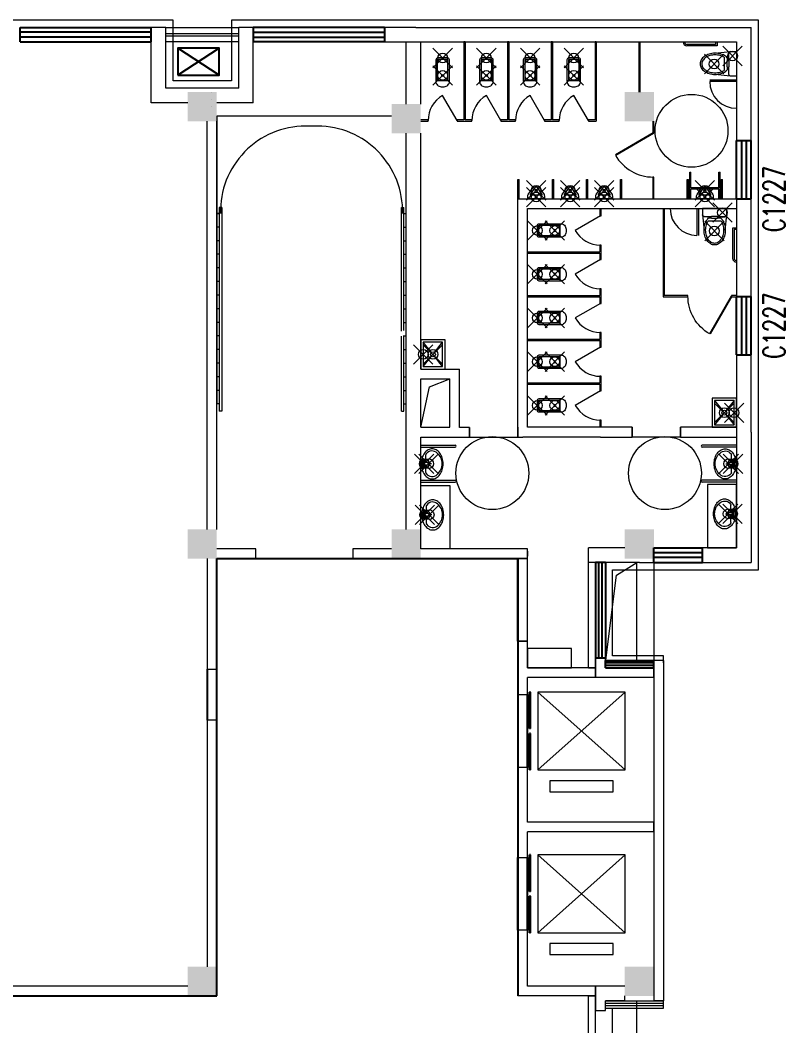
# Model space of a CAD drawing. Header units: millimetres. Extents: x -256770 to -120364, y -28508 to 286799.
# Drawn here: x -145790 to -130043, y -6042 to 14656 of the extents above; entities that cross this region are included whole.
import ezdxf

# ---------------------------------------------------------------- set-up
doc = ezdxf.new("R2010")
doc.units = ezdxf.units.MM
doc.header["$PDMODE"] = 35
doc.header["$PDSIZE"] = 200
doc.linetypes.add('DASH', pattern=[0.35, 0.25, -0.1])
for name, color, linetype, lineweight in [('-家具', 8, 'Continuous', 0), ('LATRINE', 6, 'Continuous', 5), ('LVTRY', 6, 'Continuous', 5)]:
    doc.layers.add(name, color=color, linetype=linetype, lineweight=lineweight)
for name, color, linetype in [('0-保温模板', 6, 'Continuous'), ('COLUMN', 7, 'Continuous'), ('EVTR', 2, 'Continuous'), ('PUB_HATCH', 251, 'Continuous'), ('STAIR', 36, 'Continuous'), ('WALL', 7, 'Continuous'), ('WINDOW', 16, 'Continuous'), ('WINDOW_TEXT', 7, 'Continuous'), ('保温层', 6, 'DASH'), ('格网', 90, 'Continuous')]:
    doc.layers.add(name, color=color, linetype=linetype)
doc.styles.add('_TCH_WINDOW', font='SIMPLEX', dxfattribs={"height": 3.5, "bigfont": 'GBCBIG'})

# ---------------------------------------------------------------- blocks, each defined once
blk = doc.blocks.new('0-空调')
at = {"layer": 'PUB_HATCH'}
blk.add_lwpolyline([(1401460, 742280), (1402310, 742280), (1402310, 741730), (1401460, 741730)], close=True, dxfattribs=at)
for points in [[(1402310, 742280), (1401460, 741730)], [(1402310, 741730), (1401460, 742280)]]:
    blk.add_lwpolyline(points, dxfattribs=at)
blk = doc.blocks.new('_FZH')
blk.add_solid([(-0.5, -0.5), (0.5, -0.5), (-0.5, 0.5), (0.5, 0.5)])
blk = doc.blocks.new('$TCHSYS$WIN2D')
for p, q in [((-0.5, 0.5), (0.5, 0.5)), ((-0.5, 0.5), (-0.5, -0.5)), ((0.5, 0.5), (0.5, -0.5)), ((0.5, 0.1667), (-0.5, 0.1667)), ((0.5, -0.1667), (-0.5, -0.1667)), ((-0.5, -0.5), (0.5, -0.5))]:
    blk.add_line(p, q)
blk = doc.blocks.new('$DORLIB2D$00000127')
at = {"color": 0}
for points in [[(-0.533, 0.795), (-0.533, 0.69)], [(-0.033, 0.795), (-0.533, 0.795)], [(-0.033, 0.69), (-0.533, 0.69)], [(-0.033, 0.795), (-0.033, 0.69)], [(0.533, 0.795), (0.033, 0.795)], [(0.033, 0.795), (0.033, 0.69)], [(0.533, 0.69), (0.033, 0.69)], [(0.533, 0.795), (0.533, 0.69)], [(0.5, 0.5), (-0.5, 0.5)]]:
    blk.add_lwpolyline(points, dxfattribs=at)
blk = doc.blocks.new('$lvtry$00000174')
at = {"color": 0}
for p, q in [((-179, -96), (-17, -96)), ((-14, -152), (-54, -152)), ((-52, -25), (56, -25)), ((-52, -78), (-20, -78)), ((-22, -44), (-17, -142)), ((2, -208), (2, -161)), ((58, -152), (18, -152)), ((21, -142), (26, -44)), ((21, -96), (183, -96)), ((24, -78), (56, -78))]:
    blk.add_line(p, q, dxfattribs=at)
blk.add_lwpolyline([(-123, -18, 0.084172), (-219, -66, 0.106486), (-289, -143, 0.130324), (-310, -225, 0.130324), (-289, -308, 0.106486), (-219, -385, 0.084172), (-123, -433, 0.073176), (0, -451, 0.073176), (123, -433, 0.084172), (219, -385, 0.106486), (289, -308, 0.130324), (310, -225, 0.130324), (289, -143, 0.106486), (219, -66, 0.084172), (123, -18, 0.073176), (0, 0, 0.073176), (-123, -18)], format="xyb", dxfattribs=at)
for centre, radius in [((-52, -52), 19.4), ((-52, -52), 12.6), ((56, -52), 19.4), ((56, -52), 12.6)]:
    blk.add_circle(centre, radius, dxfattribs=at)
for centre, radius, start, end in [((-114, -224), 148, 125.2171, 225.4044), ((-179, -131), 35.1, 90, 125.2171), ((-52, -52), 26.5, 90, 270), ((2, -152), 30.9, 129.8713, 50.1287), ((2, -62), 29.9, 37.4402, 142.5598), ((2, -142), 19.1, 180, 0), ((2, -152), 19.3, 163.9274, 16.0726), ((56, -52), 26.5, 270, 90), ((183, -131), 35.1, 54.7829, 90), ((118, -224), 148, 314.5956, 54.7829), ((6, -130), 300, 221.743, 269.243), ((-2, -130), 300, 270.757, 318.257)]:
    blk.add_arc(centre, radius, start, end, dxfattribs=at)
for p in [(2, -62), (2, -152)]:
    blk.add_point(p, dxfattribs=at)
blk = doc.blocks.new('$lvtry$00000191')
at = {"color": 0}
for p, q in [((-250, -50, 0), (-39, -219, 0)), ((39, -219, 0), (250, -50, 0)), ((-250, -450, 0), (-39, -281, 0)), ((39, -281, 0), (250, -450, 0))]:
    blk.add_line(p, q, dxfattribs=at)
at = {"color": 0, "elevation": 0}
for points in [[(300, -500), (300, 0), (-300, 0), (-300, -500)], [(250, -450), (250, -50), (-250, -50), (-250, -450)]]:
    blk.add_lwpolyline(points, close=True, dxfattribs=at)
at = {"color": 0}
blk.add_circle((0, -250, 0), 50, dxfattribs=at)
for p in [(0, -50, 0), (0, -250, 0)]:
    blk.add_point(p, dxfattribs=at)
blk = doc.blocks.new('$lvtry$00000200')
at = {"color": 0}
for p, q in [((-110, -40, 0), (-110, -470, 0)), ((100, -30, 0), (-100, -30, 0)), ((110, -470, 0), (110, -40, 0))]:
    blk.add_line(p, q, dxfattribs=at)
at = {"color": 0, "elevation": 0}
blk.add_lwpolyline([(100, 0), (-100, 0, 0.414214), (-140, -40), (-140, -480, 0.414214), (-30, -590), (30, -590, 0.414214), (140, -480), (140, -40, 0.414214)], format="xyb", close=True, dxfattribs=at)
blk.add_lwpolyline([(140, -470), (-140, -470)], dxfattribs=at)
at = {"color": 0}
blk.add_circle((0, -359, 0), 20, dxfattribs=at)
for centre, start, end in [((-100, -40, 0), 90, 180), ((100, -40, 0), 0, 90)]:
    blk.add_arc(centre, 10, start, end, dxfattribs=at)
for p in [(0, 0), (0, -359, 0)]:
    blk.add_point(p, dxfattribs=at)
blk = doc.blocks.new('$TCHSYS$APDOOR2D')
blk.add_line((0.5, 0), (0, 0.866))
at = {"lineweight": 13}
blk.add_arc((0.5, 0), 1, 120, 180, dxfattribs=at)
blk = doc.blocks.new('$lvtry$00000209')
at = {"color": 0}
for p, q in [((-59, -160, 0), (-218, -160, 0)), ((-126, -193, 0), (-62, -193, 0)), ((62, -193, 0), (-62, -193, 0)), ((-59, -160, 0), (62, -160, 0)), ((218, -160, 0), (62, -160, 0)), ((62, -193, 0), (125, -193, 0)), ((-135, -256, 0), (134, -256, 0))]:
    blk.add_line(p, q, dxfattribs=at)
at = {"color": 0, "elevation": 0}
blk.add_lwpolyline([(0, -748, -0.132587), (-79, -727, -0.106701), (-154, -659, -0.083134), (-200, -564, -0.071762), (-218, -443), (-250, -129), (-250, 0), (250, 0), (250, -129), (218, -442, -0.071762), (200, -563, -0.083134), (154, -658, -0.106701), (80, -727, -0.132587)], format="xyb", close=True, dxfattribs=at)
for points in [[(-250, -129, 0.414214), (-218, -160)], [(-170, -550, 0.081027), (-131, -635)]]:
    blk.add_lwpolyline(points, format="xyb", dxfattribs=at)
at = {"color": 0}
for centre, radius, start, end in [((41, -365, 0), 240, 134.1184, 144.6545), ((-42, -365, 0), 240, 35.5098, 45.9225), ((218, -129, 0), 31.2, 270, 0), ((211, -442, 0), 429, 163.6636, 180.0821), ((107, -412, 0), 321, 144.6545, 163.6636), ((211, -442, 0), 396, 164.3086, 180.0965), ((107, -413, 0), 288, 146.9538, 164.3086), ((-107, -413, 0), 288, 15.8843, 33.1317), ((-107, -412, 0), 321, 16.5006, 35.5098), ((-211, -443, 0), 396, 0.0965, 15.8843), ((-211, -443, 0), 429, 0.0821, 16.5006), ((211, -442, 0), 396, 180.0965, 195.8843), ((-107, -472, 0), 288, 325.779, 344.3086), ((-211, -443, 0), 396, 344.3086, 0.0965), ((42, -516, 0), 209, 214.4139, 238.8464), ((0, -585, 0), 129, 238.8464, 270.0965), ((0, -585, 0), 129, 270.0965, 301.3466), ((-41, -517, 0), 209, 301.3466, 325.779)]:
    blk.add_arc(centre, radius, start, end, dxfattribs=at)
for p in [(-161, -81, 0), (4, -460, 0)]:
    blk.add_point(p, dxfattribs=at)
blk = doc.blocks.new('$lvtry$00000220')
at = {"color": 0}
for p, q in [((-124, -91, 0), (-43, -216, 0)), ((-116, -76, 0), (116, -76, 0)), ((43, -216, 0), (124, -91, 0))]:
    blk.add_line(p, q, dxfattribs=at)
at = {"color": 0, "elevation": 0}
blk.add_lwpolyline([(69, -231, -0.57735), (-69, -231), (-162, -88, -0.145378), (-170, -61), (-170, 0), (170, 0), (170, -61, -0.145378), (162, -88)], format="xyb", close=True, dxfattribs=at)
at = {"color": 0}
for centre, radius in [((0, -177, 0), 20), ((0, -38, 0), 17.7)]:
    blk.add_circle(centre, radius, dxfattribs=at)
for centre, radius, start, end in [((-116, -86, 0), 10, 90, 213.0863), ((116, -86, 0), 10, 326.9137, 90), ((0, -191, 0), 50, 210, 330)]:
    blk.add_arc(centre, radius, start, end, dxfattribs=at)
for p in [(0, -38, 0), (0, -177, 0)]:
    blk.add_point(p, dxfattribs=at)

msp = doc.modelspace()

# ---------------------------------------------------------------- linework, layer by layer
at = {"layer": '-家具', "linetype": 'ByBlock', "lineweight": 15}
for points in [[(-137540, 6276), (-137358, 7109), (-136940, 7276)], [(-133740, 1426), (-133513, 3232), (-133090, 3496)]]:
    msp.add_lwpolyline(points, dxfattribs=at)
at = {"layer": '0-保温模板', "linetype": 'ByBlock', "lineweight": 15}
msp.add_lwpolyline([(-133340, -5524), (-132740, -5524)], dxfattribs=at)
at = {"layer": 'EVTR', "color": 6, "linetype": 'ByBlock', "lineweight": 15}
for p, q in [((-133330, 826), (-135130, 826)), ((-135130, 826), (-135130, -774)), ((-133330, -774), (-135130, 826)), ((-133330, 826), (-135130, -774)), ((-133330, -774), (-133330, 826)), ((-135130, -774), (-133330, -774)), ((-133580, -999), (-134880, -999)), ((-134880, -999), (-134880, -1224)), ((-133580, -1224), (-133580, -999)), ((-134880, -1224), (-133580, -1224)), ((-133330, -2524), (-135130, -2524)), ((-135130, -2524), (-135130, -4124)), ((-133330, -4124), (-135130, -2524)), ((-133330, -2524), (-135130, -4124)), ((-133330, -4124), (-133330, -2524)), ((-135130, -4124), (-133330, -4124)), ((-133580, -4349), (-134880, -4349)), ((-134880, -4349), (-134880, -4574)), ((-133580, -4574), (-133580, -4349)), ((-134880, -4574), (-133580, -4574))]:
    msp.add_line(p, q, dxfattribs=at)
at = {"layer": 'LATRINE', "linetype": 'ByBlock', "lineweight": 15}
for p, q in [((-136653, 14206), (-136653, 12601)), ((-136628, 14206), (-136653, 14206)), ((-136628, 14206), (-136628, 12601)), ((-135753, 14206), (-135753, 12601)), ((-135728, 14206), (-135753, 14206)), ((-135728, 14206), (-135728, 12601)), ((-134853, 14206), (-134853, 12601)), ((-134828, 14206), (-134853, 14206)), ((-134828, 14206), (-134828, 12601)), ((-133953, 14206), (-133953, 12601)), ((-133928, 14206), (-133953, 14206)), ((-133928, 14206), (-133928, 12576)), ((-133053, 14206), (-133053, 13176)), ((-133028, 14206), (-133028, 13176)), ((-131470, 14156), (-132060, 14156)), ((-131440, 14126), (-132060, 14126)), ((-131470, 14206), (-131470, 14156)), ((-131440, 14206), (-131440, 14126)), ((-137390, 12601), (-137540, 12601)), ((-137540, 12576), (-137390, 12576)), ((-137390, 12576), (-137390, 12601)), ((-136653, 12601), (-136790, 12601)), ((-136790, 12601), (-136790, 12576)), ((-136790, 12576), (-136640, 12576)), ((-136640, 12576), (-136490, 12576)), ((-136490, 12601), (-136628, 12601)), ((-136490, 12576), (-136490, 12601)), ((-135753, 12601), (-135890, 12601)), ((-135890, 12601), (-135890, 12576)), ((-135890, 12576), (-135740, 12576)), ((-135740, 12576), (-135590, 12576)), ((-135590, 12601), (-135728, 12601)), ((-135590, 12576), (-135590, 12601)), ((-134853, 12601), (-134990, 12601)), ((-134990, 12601), (-134990, 12576)), ((-134990, 12576), (-134840, 12576)), ((-134840, 12576), (-134690, 12576)), ((-134690, 12601), (-134828, 12601)), ((-134690, 12576), (-134690, 12601)), ((-133953, 12601), (-134090, 12601)), ((-134090, 12601), (-134090, 12576)), ((-134090, 12576), (-133928, 12576)), ((-132765, 12576), (-132765, 12326)), ((-132740, 12326), (-132740, 12576)), ((-132765, 12326), (-132740, 12326)), ((-132740, 11426), (-132765, 11426)), ((-132765, 11426), (-132765, 10976)), ((-132740, 10976), (-132740, 11426)), ((-132003, 11188), (-132003, 11526)), ((-132003, 11526), (-131978, 11526)), ((-131978, 11201), (-131978, 11526)), ((-131403, 11201), (-131403, 11526)), ((-131403, 11526), (-131378, 11526)), ((-131378, 11188), (-131378, 11526)), ((-135540, 10976), (-135540, 11376)), ((-135540, 11376), (-135515, 11376)), ((-135515, 10976), (-135515, 11376)), ((-134828, 10976), (-134828, 11376)), ((-134828, 11376), (-134803, 11376)), ((-134803, 10976), (-134803, 11376)), ((-134128, 10976), (-134128, 11376)), ((-134128, 11376), (-134103, 11376)), ((-134103, 10976), (-134103, 11376)), ((-133428, 10976), (-133428, 11376)), ((-133428, 11376), (-133403, 11376)), ((-133403, 10976), (-133403, 11376)), ((-132053, 10976), (-132053, 11376)), ((-132053, 11376), (-132028, 11376)), ((-132028, 10976), (-132028, 11376)), ((-132003, 10976), (-132003, 11188)), ((-131403, 11201), (-131978, 11201)), ((-131378, 10976), (-131378, 11188)), ((-131353, 10976), (-131353, 11376)), ((-131353, 11376), (-131328, 11376)), ((-131328, 10976), (-131328, 11376)), ((-135540, 10976), (-135515, 10976)), ((-134828, 10976), (-134803, 10976)), ((-134128, 10976), (-134103, 10976)), ((-133428, 10976), (-133403, 10976)), ((-132053, 10976), (-132028, 10976)), ((-132003, 10976), (-131978, 10976)), ((-131403, 11176), (-131978, 11176)), ((-131978, 10976), (-131978, 11176)), ((-131403, 10976), (-131403, 11176)), ((-131403, 10976), (-131378, 10976)), ((-131353, 10976), (-131328, 10976)), ((-133853, 10776), (-133853, 10626)), ((-133828, 10626), (-133828, 10776)), ((-132553, 10776), (-132553, 8964)), ((-132528, 10776), (-132528, 8989)), ((-133853, 10626), (-133828, 10626)), ((-131120, 10376), (-131120, 9756)), ((-131040, 10376), (-131120, 10376)), ((-131090, 10346), (-131090, 9756)), ((-131040, 10346), (-131090, 10346)), ((-133828, 10026), (-133853, 10026)), ((-133853, 10026), (-133853, 9888)), ((-133828, 9876), (-133828, 10026)), ((-135340, 9888), (-133853, 9888)), ((-135340, 9888), (-135340, 9863)), ((-135340, 9863), (-133853, 9863)), ((-133853, 9863), (-133853, 9726)), ((-133828, 9726), (-133828, 9876)), ((-133853, 9726), (-133828, 9726)), ((-133828, 9126), (-133853, 9126)), ((-133853, 9126), (-133853, 8988)), ((-133828, 8976), (-133828, 9126)), ((-135340, 8988), (-133853, 8988)), ((-135340, 8988), (-135340, 8963)), ((-135340, 8963), (-133853, 8963)), ((-133853, 8963), (-133853, 8826)), ((-133828, 8826), (-133828, 8976)), ((-132553, 8964), (-132040, 8964)), ((-132040, 8989), (-132528, 8989)), ((-132040, 8964), (-132040, 8989)), ((-131040, 8989), (-131140, 8989)), ((-131140, 8989), (-131140, 8964)), ((-131140, 8964), (-131040, 8964)), ((-133853, 8826), (-133828, 8826)), ((-135340, 8088), (-133853, 8088)), ((-135340, 8088), (-135340, 8063)), ((-133828, 8226), (-133853, 8226)), ((-133853, 8226), (-133853, 8088)), ((-133828, 8076), (-133828, 8226)), ((-133828, 7926), (-133828, 8076)), ((-135340, 8063), (-133853, 8063)), ((-133853, 8063), (-133853, 7926)), ((-133853, 7926), (-133828, 7926)), ((-133828, 7326), (-133853, 7326)), ((-133853, 7326), (-133853, 7188)), ((-133828, 7176), (-133828, 7326)), ((-135340, 7188), (-133853, 7188)), ((-135340, 7188), (-135340, 7163)), ((-135340, 7163), (-133853, 7163)), ((-133853, 7163), (-133853, 7026)), ((-133828, 7026), (-133828, 7176)), ((-133853, 7026), (-133828, 7026)), ((-133828, 6426), (-133853, 6426)), ((-133853, 6426), (-133853, 6276)), ((-133828, 6276), (-133828, 6426))]:
    msp.add_line(p, q, dxfattribs=at)
for points in [[(-131040, 13421), (-131590, 13421)], [(-131040, 13391), (-131590, 13391)], [(-131855, 10776), (-131855, 10226)], [(-131825, 10776), (-131825, 10226)]]:
    msp.add_lwpolyline(points, dxfattribs=at)
for centre in [(-131965, 12378), (-136067, 5334), (-132513, 5334)]:
    msp.add_circle(centre, 750, dxfattribs=at)
for centre, radius in [((-132060, 14206), 80), ((-132060, 14206), 50), ((-131040, 13391), 550), ((-131855, 10776), 550), ((-131040, 9756), 80), ((-131040, 9756), 50)]:
    msp.add_arc(centre, radius, 180, 270, dxfattribs=at)
at = {"layer": 'LVTRY', "linetype": 'ByBlock', "lineweight": 15}
for p, q in [((-137540, 5908), (-136832, 5908)), ((-137540, 5868), (-136832, 5868)), ((-131040, 5908), (-131749, 5908)), ((-131040, 5868), (-131749, 5868)), ((-137540, 5188), (-136832, 5188)), ((-131040, 5188), (-131749, 5188)), ((-137540, 5148), (-136832, 5148)), ((-131040, 5148), (-131749, 5148))]:
    msp.add_line(p, q, dxfattribs=at)
for points in [[(-137540, 5076), (-136940, 5076), (-136940, 3776), (-137540, 3776)], [(-131040, 5096), (-131640, 5096), (-131640, 3796), (-131040, 3796)], [(-134440, 1726), (-135340, 1726), (-135340, 1326), (-134440, 1326)]]:
    msp.add_lwpolyline(points, close=True, dxfattribs=at)
for centre, start, end in [((-136832, 5888), 270, 90), ((-131749, 5888), 90, 270), ((-136832, 5168), 270, 90), ((-131749, 5168), 90, 270)]:
    msp.add_arc(centre, 20, start, end, dxfattribs=at)
at = {"layer": 'PUB_HATCH', "linetype": 'ByBlock', "lineweight": 15}
for p, q in [((-142790, 14381), (-141290, 14381)), ((-142790, 14331), (-141290, 14331))]:
    msp.add_line(p, q, dxfattribs=at)
at = {"layer": 'STAIR', "linetype": 'ByBlock', "lineweight": 15}
for p, q in [((-142790, 14506), (-141290, 14506)), ((-141290, 14206), (-142790, 14206)), ((-138140, 12676), (-141740, 12676)), ((-137840, 10676), (-137840, 12326)), ((-141640, 10801), (-141690, 10801)), ((-137940, 10801), (-137890, 10801)), ((-141690, 10676), (-141740, 10676)), ((-141740, 10676), (-141690, 10676)), ((-137890, 10676), (-137840, 10676)), ((-137890, 10676), (-137840, 10676)), ((-137840, 8280), (-137840, 10676)), ((-141690, 10396), (-141740, 10396)), ((-137890, 10396), (-137840, 10396)), ((-141690, 10116), (-141740, 10116)), ((-137890, 10116), (-137840, 10116)), ((-141690, 9836), (-141740, 9836)), ((-137890, 9836), (-137840, 9836)), ((-141690, 9556), (-141740, 9556)), ((-137890, 9556), (-137840, 9556)), ((-141690, 9276), (-141740, 9276)), ((-137890, 9276), (-137840, 9276)), ((-141690, 8996), (-141740, 8996)), ((-137890, 8996), (-137840, 8996)), ((-141690, 8716), (-141740, 8716)), ((-137890, 8716), (-137840, 8716)), ((-141690, 8436), (-141740, 8436)), ((-137890, 8436), (-137840, 8436)), ((-141690, 8156), (-141740, 8156)), ((-137890, 8156), (-137840, 8156)), ((-137840, 6756), (-137840, 8178)), ((-141690, 7876), (-141740, 7876)), ((-137890, 7876), (-137840, 7876)), ((-141690, 7596), (-141740, 7596)), ((-137890, 7596), (-137840, 7596)), ((-141690, 7316), (-141740, 7316)), ((-137890, 7316), (-137840, 7316)), ((-141690, 7036), (-141740, 7036)), ((-137890, 7036), (-137840, 7036)), ((-141690, 6756), (-141740, 6756)), ((-137890, 6756), (-137840, 6756)), ((-141640, 6606), (-141690, 6606)), ((-137940, 6606), (-137890, 6606))]:
    msp.add_line(p, q, dxfattribs=at)
at = {"layer": 'STAIR', "color": 8, "linetype": 'ByBlock', "lineweight": 15}
for p, q in [((-141740, 12676), (-141740, 10676)), ((-141690, 10801), (-141690, 6606)), ((-141640, 10801), (-141640, 6606)), ((-137940, 8258), (-137940, 10801)), ((-137890, 8269), (-137890, 10801)), ((-141740, 10676), (-141740, 6756)), ((-137940, 6606), (-137940, 8155)), ((-137890, 6606), (-137890, 8167))]:
    msp.add_line(p, q, dxfattribs=at)
msp.add_lwpolyline([(-137915, 10676, 0.420006), (-139665, 12476), (-139915, 12476, 0.420006), (-141665, 10676)], format="xyb", dxfattribs=at)
at = {"layer": 'STAIR', "linetype": 'ByBlock', "lineweight": 15}
for points in [[(-133090, 1426), (-133090, 3496)], [(-132740, 3496), (-132740, 1426)], [(-133090, -7724), (-133090, -5524)]]:
    msp.add_lwpolyline(points, dxfattribs=at)
at = {"layer": 'WALL', "color": 6, "linetype": 'ByBlock', "lineweight": 15}
for p, q in [((-142790, 14506), (-143090, 14506)), ((-143090, 14506), (-143090, 14206)), ((-142790, 13256), (-142790, 14506)), ((-141290, 13256), (-141290, 14506)), ((-140990, 14506), (-141290, 14506)), ((-140990, 14206), (-140990, 14506)), ((-137640, 14506), (-138290, 14506)), ((-138290, 14506), (-138290, 14206)), ((-137640, 14506), (-133040, 14506)), ((-133040, 14506), (-130740, 14506)), ((-130740, 12176), (-130740, 14506)), ((-143090, 12956), (-143090, 14206)), ((-140990, 12956), (-140990, 14206)), ((-138290, 14206), (-137640, 14206)), ((-137840, 12926), (-137840, 14206)), ((-137640, 14206), (-133040, 14206)), ((-137540, 12926), (-137540, 14206)), ((-133040, 14206), (-131040, 14206)), ((-131040, 14206), (-131040, 12176)), ((-142040, 13256), (-142790, 13256)), ((-141290, 13256), (-142040, 13256)), ((-142340, 12956), (-143090, 12956)), ((-140990, 12956), (-141740, 12956)), ((-141940, 4176), (-141940, 12576)), ((-141740, 4176), (-141740, 12576)), ((-137840, 7376), (-137840, 12326)), ((-137540, 7476), (-137540, 12326)), ((-135540, 6276), (-135540, 10976)), ((-135540, 10976), (-133840, 10976)), ((-133840, 10976), (-132753, 10976)), ((-132753, 10976), (-132540, 10976)), ((-132540, 10976), (-131040, 10976)), ((-131040, 10976), (-131040, 8976)), ((-130740, 8976), (-130740, 10976)), ((-135340, 6276), (-135340, 10776)), ((-135340, 10776), (-133840, 10776)), ((-133840, 10776), (-132753, 10776)), ((-132753, 10776), (-132540, 10776)), ((-132540, 10776), (-131040, 10776)), ((-131040, 7766), (-131040, 6176)), ((-130740, 6176), (-130740, 7766)), ((-137540, 7476), (-136740, 7476)), ((-136740, 6275), (-136740, 7476)), ((-137840, 6176), (-137840, 7376)), ((-137540, 7276), (-136940, 7276)), ((-137540, 6276), (-137540, 7276)), ((-136940, 6276), (-136940, 7276)), ((-137540, 6276), (-136940, 6276)), ((-136540, 6275), (-136740, 6275)), ((-133840, 6276), (-135340, 6276)), ((-133190, 6276), (-133840, 6276)), ((-131040, 6276), (-132190, 6276)), ((-137840, 4176), (-137840, 6176)), ((-137540, 4176), (-137540, 6076)), ((-137540, 6076), (-136840, 6076)), ((-136840, 6075), (-136540, 6075)), ((-135540, 6076), (-135440, 6076)), ((-133840, 6076), (-135440, 6076)), ((-133840, 6076), (-133190, 6076)), ((-132190, 6076), (-131040, 6076)), ((-131040, 6176), (-131040, 3796)), ((-130740, 6176), (-130740, 3496)), ((-140940, 3776), (-141740, 3776)), ((-138140, 3776), (-138940, 3776)), ((-138940, 3776), (-138940, 3576)), ((-135340, 3776), (-137540, 3776)), ((-135340, 3576), (-135340, 3776)), ((-133840, 3796), (-134090, 3796)), ((-134090, 3496), (-134090, 3796)), ((-133340, 3796), (-133840, 3796)), ((-131040, 3796), (-131740, 3796)), ((-141940, 3576), (-141936, 1302)), ((-141740, 3576), (-140940, 3576)), ((-141736, 1302), (-141740, 3576)), ((-138940, 3576), (-137640, 3576)), ((-135540, 3576), (-137640, 3576)), ((-134090, 1326), (-134090, 3496)), ((-133940, 3496), (-134090, 3496)), ((-133940, 1326), (-133940, 3496)), ((-133040, 3496), (-133740, 3496)), ((-133040, 3496), (-132740, 3496)), ((-131740, 3496), (-130740, 3496)), ((-135340, 1326), (-135340, 1876)), ((-141936, 1302), (-141736, 1302)), ((-133940, 1326), (-135340, 1326)), ((-133940, 1126), (-133940, 1326)), ((-133940, 1126), (-135340, 1126)), ((-135340, 776), (-135340, 1126)), ((-132740, 1126), (-133940, 1126)), ((-135540, 776), (-135340, 776)), ((-141937, 249), (-141940, -4824)), ((-141740, -4824), (-141737, 249)), ((-135340, -724), (-135540, -724)), ((-135540, -724), (-135540, -1949)), ((-135340, -1849), (-135340, -724)), ((-132740, -1849), (-135340, -1849)), ((-132740, -2049), (-132740, -1849)), ((-135540, -1949), (-135540, -2574)), ((-132740, -2049), (-135340, -2049)), ((-135340, -2574), (-135340, -2049)), ((-135540, -2574), (-135340, -2574)), ((-135340, -4074), (-135540, -4074)), ((-135540, -4074), (-135540, -5424)), ((-135340, -5224), (-135340, -4074)), ((-142340, -5224), (-148040, -5224)), ((-133940, -5224), (-135340, -5224)), ((-133340, -5224), (-133940, -5224)), ((-133940, -5424), (-133940, -5224)), ((-142340, -5424), (-148140, -5424)), ((-133940, -5424), (-135540, -5424)), ((-134090, -7824), (-134090, -5424)), ((-134090, -5424), (-133940, -5424)), ((-133940, -7824), (-133940, -5424)), ((-133340, -5524), (-133740, -5524)), ((-133740, -5724), (-133740, -5524)), ((-133340, -5524), (-133340, -5424)), ((-133940, -5724), (-133740, -5724))]:
    msp.add_line(p, q, dxfattribs=at)
at = {"layer": 'WALL', "linetype": 'ByBlock', "lineweight": 15}
for p, q in [((-141840, 13156), (-141840, 13156)), ((-141840, 13016), (-141840, 13016)), ((-141840, 12876), (-141840, 12876)), ((-131040, 12176), (-130740, 12176)), ((-130740, 10976), (-131040, 10976)), ((-131040, 10976), (-131040, 10776)), ((-131040, 8976), (-131040, 8966)), ((-131040, 8966), (-130740, 8966)), ((-130740, 8966), (-130740, 8976)), ((-130740, 7766), (-131040, 7766)), ((-136540, 6075), (-136540, 6275)), ((-135540, 6276), (-135540, 6076)), ((-133190, 6076), (-133190, 6276)), ((-132190, 6276), (-132190, 6076)), ((-140940, 3576), (-140940, 3776)), ((-131740, 3796), (-131740, 3496)), ((-135540, 3576), (-135340, 3576)), ((-132740, 3496), (-132740, 3576)), ((-133940, 3496), (-133740, 3496)), ((-135340, 1876), (-135540, 1876)), ((-133740, 1526), (-133940, 1526)), ((-133940, 1526), (-133940, 1126)), ((-133740, 1326), (-133740, 1526)), ((-133740, 1326), (-133740, 1476)), ((-132540, 1476), (-132740, 1476)), ((-132740, 1476), (-132740, 1326)), ((-132540, 1476), (-132540, -5524)), ((-134090, 1326), (-133940, 1326)), ((-132740, 1326), (-133740, 1326)), ((-132740, 1126), (-132740, 1326)), ((-132740, 1326), (-132740, -5524)), ((-141737, 249), (-141937, 249)), ((-133940, -5224), (-133940, -5724)), ((-132540, -5524), (-132740, -5524))]:
    msp.add_line(p, q, dxfattribs=at)
at = {"layer": 'WINDOW', "linetype": 'ByBlock', "lineweight": 15}
for p, q in [((-136540, 6275), (-136540, 6075)), ((-135540, 6076), (-135540, 6276)), ((-133190, 6276), (-133190, 6076)), ((-132190, 6076), (-132190, 6276)), ((-136540, 6075), (-135540, 6076)), ((-132190, 6076), (-133190, 6076)), ((-135340, 3726), (-135340, 3626)), ((-134090, 3626), (-134090, 3726)), ((-135340, 3576), (-135540, 3576)), ((-135340, 1876), (-135340, 3576)), ((-135540, 1876), (-135340, 1876))]:
    msp.add_line(p, q, dxfattribs=at)
for points in [[(-133740, -5524), (-132540, -5524)], [(-133740, -5574), (-132540, -5574)], [(-133740, -5624), (-132540, -5624)], [(-133740, -5674), (-132540, -5674)]]:
    msp.add_lwpolyline(points, dxfattribs=at)
at = {"layer": '保温层', "linetype": 'ByBlock', "lineweight": 15}
for points in [[(-132540, 1426), (-132540, 1576), (-133590, 1576), (-133590, 3346), (-130590, 3346), (-130590, 14656), (-141440, 14656), (-141440, 13406), (-142640, 13406), (-142640, 14656), (-150440, 14656), (-150440, 13406), (-151640, 13406), (-151640, 14656), (-159440, 14656), (-159440, 13406), (-160640, 13406), (-160640, 14656), (-168440, 14656)], [(-168440, -17074), (-160640, -17074), (-160640, -15824), (-159440, -15824), (-159440, -17074), (-151640, -17074), (-151640, -15824), (-150440, -15824), (-150440, -17074), (-142640, -17074), (-142640, -15824), (-141440, -15824), (-141440, -17074), (-133640, -17074), (-133640, -15824), (-132440, -15824), (-132440, -17074), (-130590, -17074), (-130590, -7574), (-133590, -7574), (-133590, -5674), (-132540, -5674), (-132540, -5524)]]:
    msp.add_lwpolyline(points, dxfattribs=at)
at = {"layer": '格网', "color": 3}
for p, q in [((-141740, -5424), (-141740, 3576)), ((-141740, 3576), (-135540, 3576)), ((-140940, 3576), (-138940, 3576)), ((-135540, 1876), (-135540, 3576)), ((-135540, 3576), (-135540, -5424)), ((-141936, 1302), (-141936, 249)), ((-141737, 249), (-141737, 1302)), ((-135540, -4074), (-135540, -2574)), ((-150740, -5424), (-141740, -5424))]:
    msp.add_line(p, q, dxfattribs=at)

# ---------------------------------------------------------------- block references
at = {"layer": 'COLUMN', "linetype": 'ByBlock', "lineweight": 15, "xscale": 600, "yscale": 600, "zscale": 600}
for p in [(-142040, 12876), (-133040, 12876), (-137840, 12626), (-142040, 3876), (-137840, 3876), (-133040, 3876), (-142040, -5124), (-133040, -5124)]:
    msp.add_blockref('_FZH', p, dxfattribs=at)
at = {"layer": 'LATRINE', "linetype": 'ByBlock', "lineweight": 15, "zscale": 25}
for p, xscale, yscale, rotation in [((-137090, 12588), 600, 600, 1.285107207118285e-08), ((-136190, 12588), 600, 600, 1.285107207118285e-08), ((-135290, 12588), 600, 600, 1.285107207118285e-08), ((-134390, 12588), 600, 600, 1.283995522683061e-08), ((-133840, 10326), -600, -600, 270), ((-133840, 9426), -600, -600, 270), ((-133840, 8526), -600, -600, 270), ((-133840, 7626), -600, -600, 270), ((-133840, 6726), -600, -600, 270)]:
    msp.add_blockref('$TCHSYS$APDOOR2D', p, dxfattribs=dict(at, xscale=xscale, yscale=yscale, rotation=rotation))
at = {"layer": 'LVTRY', "linetype": 'ByBlock', "lineweight": 15}
for name, p, rotation in [('$lvtry$00000200', (-137090, 13876, -400), 1.334021322268115e-08), ('$lvtry$00000200', (-136190, 13876, -400), 1.334021322268115e-08), ('$lvtry$00000200', (-135290, 13876, -400), 1.334021322268115e-08), ('$lvtry$00000200', (-134390, 13876, -400), 1.334021322268115e-08), ('$lvtry$00000220', (-135165, 10976, -400), 179.9999999933299), ('$lvtry$00000220', (-134465, 10976, -400), 179.9999999933299), ('$lvtry$00000220', (-133765, 10976, -400), 179.9999999933299), ('$lvtry$00000220', (-131690, 10976, -400), 179.9999999933299), ('$lvtry$00000191', (-137540, 7776), 90.00000001334021), ('$lvtry$00000191', (-131040, 6576), 270.0000000133402), ('$lvtry$00000174', (-137531, 5524), 90.00000001334021), ('$lvtry$00000174', (-137520, 4474), 90.00000001334021)]:
    msp.add_blockref(name, p, dxfattribs=dict(at, rotation=rotation))
at = {"layer": 'LVTRY', "linetype": 'ByBlock', "lineweight": 15, "xscale": 1.002004008041695, "rotation": 270}
msp.add_blockref('$lvtry$00000209', (-131040, 13756), dxfattribs=at)
at = {"layer": 'LVTRY', "linetype": 'ByBlock', "lineweight": 15, "xscale": 1.002004008041695, "yscale": -1, "rotation": 180}
msp.add_blockref('$lvtry$00000209', (-131490, 10776), dxfattribs=at)
at = {"layer": 'LVTRY', "linetype": 'ByBlock', "lineweight": 15, "yscale": -1}
for name, p, rotation in [('$lvtry$00000200', (-135140, 10326, -400), 270), ('$lvtry$00000200', (-135140, 9426, -400), 270), ('$lvtry$00000200', (-135140, 8526, -400), 270), ('$lvtry$00000200', (-135140, 7626, -400), 270), ('$lvtry$00000200', (-135140, 6726, -400), 270), ('$lvtry$00000174', (-131049, 5524), 89.99999998665979), ('$lvtry$00000174', (-131060, 4494), 89.99999998665979)]:
    msp.add_blockref(name, p, dxfattribs=dict(at, rotation=rotation))
at = {"layer": 'PUB_HATCH', "linetype": 'ByBlock', "lineweight": 15, "xscale": -1, "rotation": 180}
msp.add_blockref('0-空调', (-1544000, 755806), dxfattribs=at)
at = {"layer": 'WINDOW', "linetype": 'ByBlock', "lineweight": 15}
for name, p, xscale, yscale, zscale, rotation in [('$TCHSYS$WIN2D', (-144440, 14356), 2700, -300, 2700, 359.9999999973073), ('$TCHSYS$WIN2D', (-139640, 14356), -2700, 300, -2700, 359.9999999973073), ('$TCHSYS$APDOOR2D', (-132753, 11876), -900, -900, -900, 270.0000000142148), ('$TCHSYS$APDOOR2D', (-131590, 8976), -900, 900, -900, 180.0000000142296), ('$TCHSYS$WIN2D', (-132240, 3646), -1000, 300, -1000, 179.9999999939702), ('$TCHSYS$WIN2D', (-133840, 2511), 1970, 200, 1970, 270), ('$DORLIB2D$00000127', (-135440, 26), -1500, -200, -1500, 89.99999991054052), ('$DORLIB2D$00000127', (-135440, -3324), -1500, -200, -1500, 89.99999991054052)]:
    msp.add_blockref(name, p, dxfattribs=dict(at, xscale=xscale, yscale=yscale, zscale=zscale, rotation=rotation))
ref = msp.add_blockref('$TCHSYS$WIN2D', (-130890, 11576), dxfattribs=dict(at, xscale=-1200, yscale=-300, zscale=-1200, rotation=270))
ref.add_attrib('A', 'C1227', (-130043, 10293), dxfattribs={"layer": 'WINDOW_TEXT', "height": 446.2, "rotation": 90, "style": '_TCH_WINDOW', "width": 0.705882})
ref = msp.add_blockref('$TCHSYS$WIN2D', (-130890, 8366), dxfattribs=dict(at, xscale=-1200, yscale=-300, zscale=-1200, rotation=270))
ref.add_attrib('A', 'C1227', (-130043, 7683), dxfattribs={"layer": 'WINDOW_TEXT', "height": 446.2, "rotation": 90, "style": '_TCH_WINDOW', "width": 0.705882})
at = {"layer": 'WINDOW', "linetype": 'ByBlock', "lineweight": 15, "xscale": 999.9999970451463, "yscale": -150, "zscale": 999.9999970451463}
msp.add_blockref('$TCHSYS$WIN2D', (-133240, 1401), dxfattribs=at)

doc.saveas('drawing.dxf')
